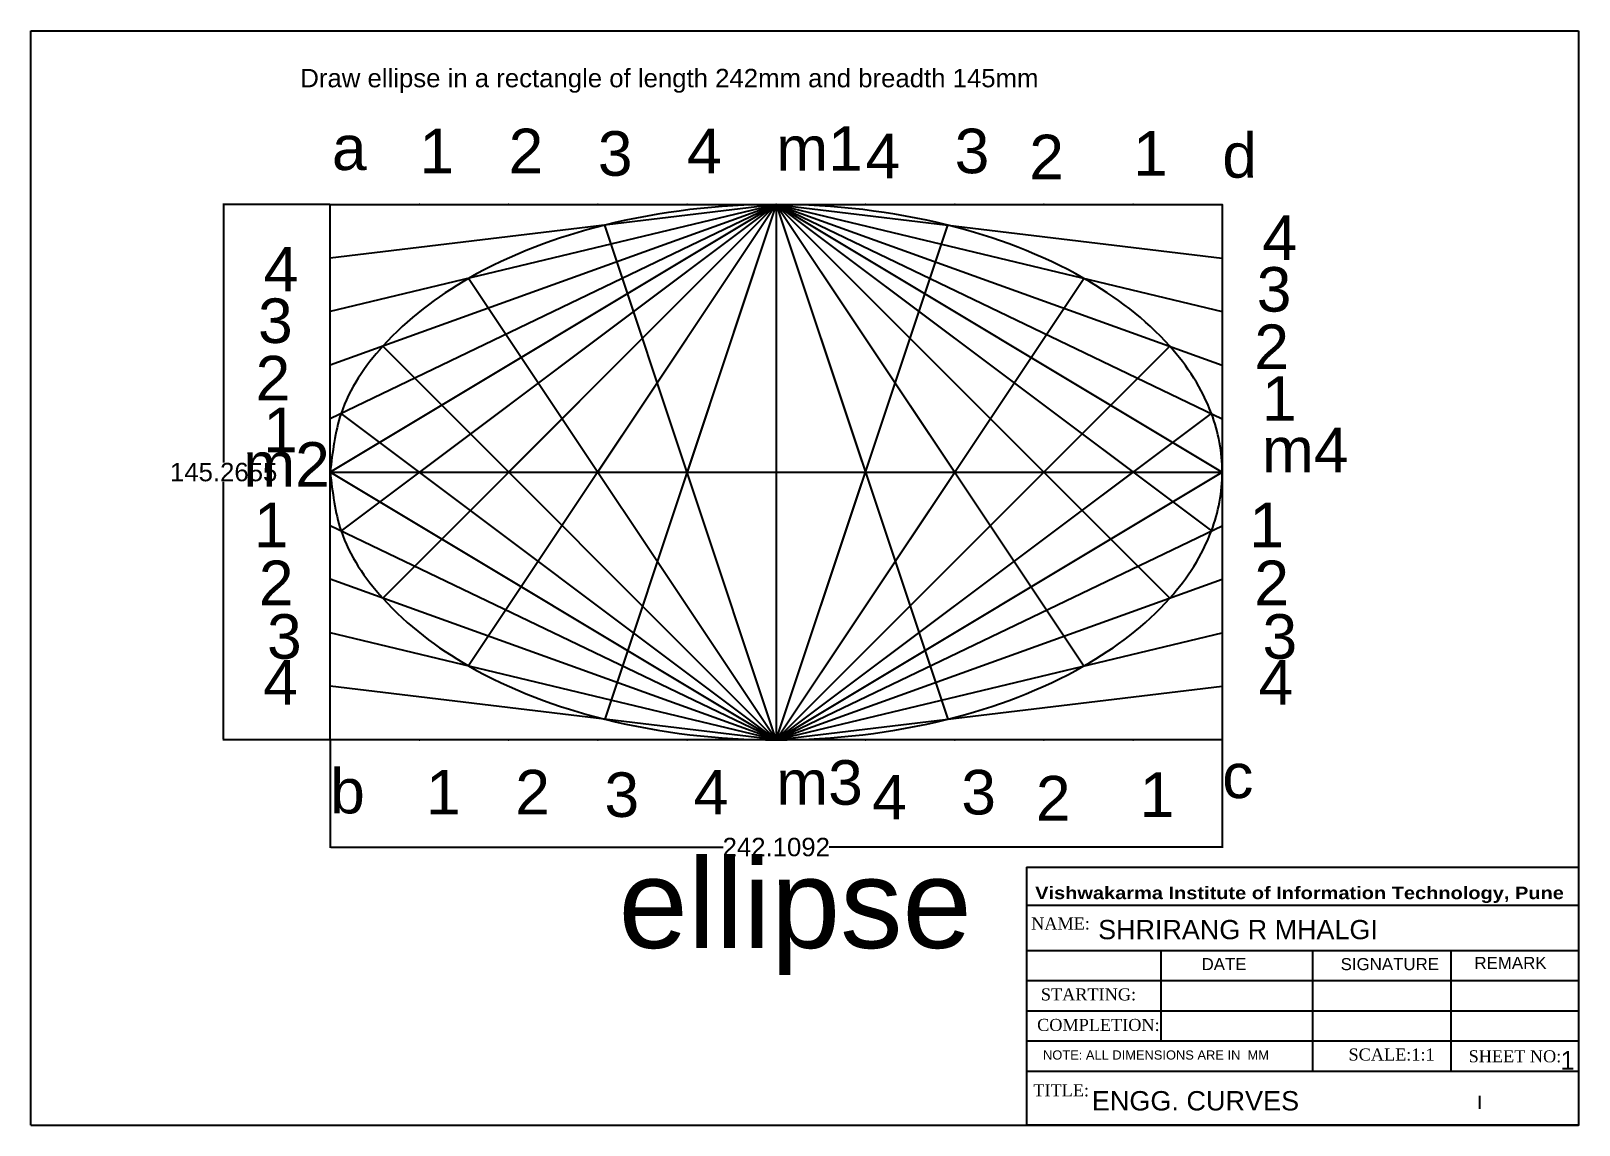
# Model space of a CAD drawing. Header units: inches. Extents: x 0 to 420, y 0 to 297.
import ezdxf

# ---------------------------------------------------------------- set-up
doc = ezdxf.new("R2010")
doc.units = ezdxf.units.IN
doc.header["$MEASUREMENT"] = 0
doc.layers.add('ellipse', color=240, linetype='Continuous')
doc.styles.get("Standard").update_dxf_attribs({"font": 'arial.ttf'})
doc.dimstyles.get("Standard").update_dxf_attribs({"dimtxt": 5, "dimasz": 0.18, "dimexe": 0.18, "dimexo": 0.0625, "dimgap": 0.09, "dimtad": 0, "dimtih": 1, "dimtoh": 1, "dimdec": 4, "dimzin": 0, "dimdsep": 46, "dimtxsty": 'Standard', "dimcen": 0.09, "dimadec": 0, "dimazin": 0, "dimtfac": 1, "dimtdec": 4, "dimtofl": 0, "dimtmove": 0, "dimatfit": 3, "dimfxl": 1, "dimtolj": 1, "dimtzin": 0, "dimarcsym": 0})

# ---------------------------------------------------------------- blocks, each defined once
blk = doc.blocks.new('*D9')
at = {"color": 0, "lineweight": -2, "transparency": 16777216}
for p, q in [((81.15, 249.94), (52.11, 249.94)), ((52.29, 249.76), (52.29, 179.95)), ((52.29, 104.86), (52.29, 174.67)), ((81.15, 104.68), (52.11, 104.68))]:
    blk.add_line(p, q, dxfattribs=at)
at = {"color": 0, "transparency": 16777216}
for points in [[(52.26, 249.76), (52.32, 249.76), (52.29, 249.94)], [(52.26, 104.86), (52.32, 104.86), (52.29, 104.68)]]:
    blk.add_solid(points, dxfattribs=at)
at = {"layer": 'Defpoints', "color": 0, "transparency": 16777216}
for p in [(81.21, 249.94), (52.29, 104.68), (81.21, 104.68)]:
    blk.add_point(p, dxfattribs=at)
at = {"color": 0, "transparency": 16777216, "insert": (52.29, 177.31), "char_height": 5, "attachment_point": 5}
blk.add_mtext('\\A1;145.2655', dxfattribs=at)
blk = doc.blocks.new('*D10')
at = {"color": 0, "lineweight": -2, "transparency": 16777216}
for p, q in [((81.21, 104.61), (81.21, 75.34)), ((323.32, 104.61), (323.32, 75.34)), ((81.39, 75.52), (187.9, 75.52)), ((323.14, 75.52), (216.64, 75.52))]:
    blk.add_line(p, q, dxfattribs=at)
at = {"color": 0, "transparency": 16777216}
for points in [[(81.39, 75.55), (81.39, 75.49), (81.21, 75.52)], [(323.14, 75.55), (323.14, 75.49), (323.32, 75.52)]]:
    blk.add_solid(points, dxfattribs=at)
at = {"layer": 'Defpoints', "color": 0, "transparency": 16777216}
for p in [(81.21, 104.68), (323.32, 104.68), (323.32, 75.52)]:
    blk.add_point(p, dxfattribs=at)
at = {"color": 0, "transparency": 16777216, "insert": (202.27, 75.52), "char_height": 5, "attachment_point": 5}
blk.add_mtext('\\A1;242.1092', dxfattribs=at)

msp = doc.modelspace()

# ---------------------------------------------------------------- linework, layer by layer
for p, q in [((-0.00171, 0.08539), (-0.00171, 297.08539)), ((-0.00171, 297.08539), (419.99829, 297.08539)), ((419.99829, 297.08539), (419.99829, 0.08539)), ((202.26949, 249.94179), (81.21489, 235.41523)), ((202.26949, 249.94179), (81.21489, 220.88868)), ((202.26949, 249.94179), (81.21489, 206.36213)), ((202.26949, 249.94179), (81.21489, 191.83558)), ((202.26949, 249.94179), (81.21489, 177.30903)), ((202.26949, 249.94179), (84.16744, 161.36525)), ((202.26949, 249.94179), (95.45661, 143.12891)), ((202.26949, 249.94179), (105.42581, 177.30903)), ((202.26949, 249.94179), (118.78356, 124.71289)), ((202.26949, 249.94179), (129.63673, 177.30903)), ((202.26949, 249.94179), (153.84765, 177.30903)), ((202.26949, 249.94179), (155.71003, 110.2634)), ((202.26949, 249.94179), (178.05857, 177.30903)), ((202.26949, 249.94179), (202.26949, 104.67627)), ((202.26949, 249.94179), (323.32409, 235.41523)), ((202.26949, 249.94179), (323.32409, 220.88868)), ((202.26949, 249.94179), (323.32409, 206.36213)), ((202.26949, 249.94179), (323.32409, 191.83558)), ((202.26949, 249.94179), (323.32409, 177.30903)), ((202.26949, 249.94179), (299.11317, 177.30903)), ((202.26949, 249.94179), (274.90225, 177.30903)), ((202.26949, 249.94179), (250.69133, 177.30903)), ((202.26949, 249.94179), (226.48041, 177.30903)), ((202.26949, 249.94179), (320.37154, 161.36525)), ((202.26949, 249.94179), (309.08237, 143.12891)), ((202.26949, 249.94179), (285.75542, 124.71289)), ((202.26949, 249.94179), (248.82895, 110.2634)), ((202.26949, 104.67627), (155.71003, 244.35465)), ((202.26949, 104.67627), (248.82895, 244.35465)), ((202.26949, 104.67627), (118.78356, 229.90516)), ((202.26949, 104.67627), (285.75542, 229.90516)), ((202.26949, 104.67627), (95.45661, 211.48915)), ((202.26949, 104.67627), (309.08237, 211.48915)), ((202.26949, 104.67627), (84.16744, 193.2528)), ((202.26949, 104.67627), (320.37154, 193.2528)), ((81.21489, 177.30903), (323.32409, 177.30903)), ((202.26949, 104.67627), (81.21489, 177.30903)), ((202.26949, 104.67627), (323.32409, 177.30903)), ((202.26949, 104.67627), (299.11317, 177.30903)), ((202.26949, 104.67627), (274.90225, 177.30903)), ((202.26949, 104.67627), (250.69133, 177.30903)), ((202.26949, 104.67627), (226.48041, 177.30903)), ((202.26949, 104.67627), (81.21489, 162.78248)), ((202.26949, 104.67627), (323.32409, 162.78248)), ((202.26949, 104.67627), (81.21489, 148.25592)), ((202.26949, 104.67627), (323.32409, 148.25592)), ((202.26949, 104.67627), (81.21489, 133.72937)), ((202.26949, 104.67627), (323.32409, 133.72937)), ((202.26949, 104.67627), (81.21489, 119.20282)), ((202.26949, 104.67627), (323.32409, 119.20282)), ((270.13672, 70.08534), (270.13672, 0.08534)), ((270.13672, 70.08534), (419.99829, 70.08534)), ((-0.00171, 0.08539), (419.99829, 0.08539)), ((420.13672, 0.08534), (270.13672, 0.08534))]:
    msp.add_line(p, q)
at = {"color": 7}
for p, q in [((420.13672, 59.68649), (270.13672, 59.68649)), ((420.13672, 47.40394), (270.13672, 47.40394)), ((306.61304, 47.40394), (306.61304, 22.83882)), ((347.82348, 47.40394), (347.82348, 14.65045)), ((420.13672, 39.21556), (270.13672, 39.21556)), ((420.13672, 30.97713), (270.13672, 31.02683)), ((420.13672, 22.83882), (270.13672, 22.83882)), ((420.13672, 14.65045), (270.13672, 14.65045)), ((393.15425, 8.04068), (393.15425, 4.49239))]:
    msp.add_line(p, q, dxfattribs=at)
at = {"color": 7, "true_color": 0xffffff}
msp.add_line((385.34107, 47.40394), (385.34107, 14.65045), dxfattribs=at)
for points in [[(81.21489, 249.94179), (323.32409, 249.94179), (323.32409, 104.67627), (81.21489, 104.67627), (81.21489, 177.30903)], [(81.21489, 177.30903), (81.21489, 249.94179)]]:
    msp.add_lwpolyline(points)
for p in [(105.42581, 249.94179), (129.63673, 249.94179), (153.84765, 249.94179), (178.05857, 249.94179), (202.26949, 249.94179), (226.48041, 249.94179), (250.69133, 249.94179), (274.90225, 249.94179), (299.11317, 249.94179), (81.21489, 235.41523), (323.32409, 235.41523), (81.21489, 220.88868), (323.32409, 220.88868), (81.21489, 206.36213), (323.32409, 206.36213), (81.21489, 191.83558), (323.32409, 191.83558), (105.42581, 177.30903), (129.63673, 177.30903), (153.84765, 177.30903), (178.05857, 177.30903), (202.26949, 177.30903), (226.48041, 177.30903), (250.69133, 177.30903), (274.90225, 177.30903), (299.11317, 177.30903), (81.21489, 162.78248), (323.32409, 162.78248), (81.21489, 148.25592), (323.32409, 148.25592), (81.21489, 133.72937), (323.32409, 133.72937), (81.21489, 119.20282), (323.32409, 119.20282), (105.42581, 104.67627), (129.63673, 104.67627), (153.84765, 104.67627), (178.05857, 104.67627), (202.26949, 104.67627), (226.48041, 104.67627), (250.69133, 104.67627), (274.90225, 104.67627), (299.11317, 104.67627)]:
    msp.add_point(p)
at = {"layer": 'ellipse', "color": 242, "true_color": 0xcd2027}
msp.add_spline([(81.21489, 177.30903), (84.16744, 193.2528), (95.45661, 211.48915), (118.78356, 229.90516), (155.71003, 244.35465), (202.26949, 249.94179), (248.82895, 244.35465), (285.75542, 229.90516), (309.08237, 211.48915), (320.37154, 193.2528), (323.32409, 177.30903), (320.37154, 161.36525), (309.08237, 143.12891), (285.75542, 124.71289), (248.82895, 110.2634), (202.26949, 104.67627), (155.71003, 110.2634), (118.78356, 124.71289), (95.45661, 143.12891), (84.16744, 161.36525), (81.21489, 177.30903)], degree=3, dxfattribs=at)

# ---------------------------------------------------------------- texts
at = {"color": 152, "true_color": 0x2776bb}
for s, p in [('1', (105.42581, 258.45434)), ('2', (129.63673, 258.45434)), ('3', (153.84765, 257.77946)), ('4', (178.05857, 258.45434)), ('m1', (202.26252, 259.12923)), ('4', (226.48041, 257.10457)), ('3', (250.69133, 258.45434)), ('2', (270.93354, 256.81579)), ('1', (299.11317, 257.77946)), ('d', (323.32409, 257.25548)), ('a', (81.66965, 259.32959)), ('4', (334.20202, 234.88756)), ('4', (63.16305, 226.37322)), ('3', (332.67037, 220.88868)), ('3', (61.63139, 212.37434)), ('2', (332.01781, 205.30176)), ('2', (60.97883, 196.78741)), ('1', (334.06772, 191.25223)), ('1', (63.02874, 182.73788)), ('m4', (334.06772, 177.30903)), ('m2', (57.61437, 173.35992)), ('1', (60.49848, 156.93924)), ('1', (330.66089, 156.93924)), ('2', (61.8554, 141.20661)), ('2', (332.01781, 141.20661)), ('3', (64.07031, 126.66548)), ('3', (334.23272, 126.66548)), ('4', (63.02874, 114.24)), ('4', (333.19116, 114.24)), ('b', (81.21489, 84.68947)), ('2', (131.43898, 84.39191)), ('m3', (202.26252, 87.03354)), ('3', (252.49358, 84.39191)), ('c', (323.29475, 88.83769)), ('1', (107.22806, 84.39191)), ('3', (155.6499, 83.71702)), ('4', (179.86082, 84.39191)), ('4', (228.28266, 83.04214)), ('2', (272.73579, 82.75336)), ('1', (300.91542, 83.71702))]:
    msp.add_text(s, height=12.10546, dxfattribs=at).set_placement(p)
at = {"color": 30, "true_color": 0xf26722}
msp.add_text('ellipse', height=24.21092, dxfattribs=at).set_placement((159.45211, 48.14631))
at = {"color": 51, "true_color": 0xf7f281}
for s, height, p in [('SHRIRANG R MHALGI', 5.2305872, (289.62138, 50.52586)), ('ENGG. CURVES', 5.2522292, (287.9122, 4.05055))]:
    msp.add_text(s, height=height, dxfattribs=at).set_placement(p)
at = {"color": 114, "true_color": 0x139b48, "insert": (73.09955, 286.7949), "char_height": 5, "attachment_point": 1}
msp.add_mtext_dynamic_manual_height_columns('Draw ellipse in a rectangle of length 242mm and breadth 145mm ', width=275.5505828, gutter_width=25, heights=[0], dxfattribs=at)
at = {"color": 7, "attachment_point": 1}
for s, insert, char_height, width in [('{\\fArial Black|b0|i0|c0|p34;Vishwakarma Institute of Information Technology, Pune}', (272.52997, 64.799), 3.3932628, 150.1832961), ('{\\fTimes New Roman|b0|i0|c0|p18;NAME:}', (271.45139, 56.42816), 3.2753486, 146.4562519), ('DATE', (317.69255, 45.41013), 3.275349, 10.791), ('SIGNATURE', (355.44429, 45.41013), 3.275349, 10.791), ('REMARK', (391.74385, 45.7391), 3.275349, 10.791), ('{\\fTimes New Roman|b0|i0|c0|p18;STARTING:}', (274.08049, 37.19333), 3.2753486, 10.791), ('{\\fTimes New Roman|b0|i0|c0|p18;COMPLETION:}', (273.06644, 28.90197), 3.2753486, 10.791), ('{\\fTimes New Roman|b0|i0|c0|p18;SCALE:1:1}', (357.57502, 20.86685), 3.2753486, 10.791), ('{\\fTimes New Roman|b0|i0|c0|p18;SHEET NO:}', (390.1684, 20.39094), 3.2753486, 36.0616299), ('{\\fTimes New Roman|b0|i0|c0|p18;TITLE:}', (272.03556, 11.15339), 3.2753486, 177.6465479)]:
    msp.add_mtext(s, dxfattribs=dict(at, insert=insert, char_height=char_height, width=width))
at = {"attachment_point": 1}
for s, insert, char_height, width in [('NOTE: ALL DIMENSIONS ARE IN  MM', (274.66179, 20.35168), 2.5, 65.06872), ('1', (415.07023, 20.16272), 5, 3.6687416)]:
    msp.add_mtext(s, dxfattribs=dict(at, insert=insert, char_height=char_height, width=width))

# ---------------------------------------------------------------- dimensions: what is measured, and where the dimension line sits
dim = msp.add_linear_dim(base=(52.28851, 104.67627), p1=(81.21489, 249.94179), p2=(81.21489, 104.67627), angle=90, dimstyle='Standard')
dim.commit()
dim.dimension.update_dxf_attribs({"geometry": '*D9', "text_midpoint": (52.28851, 177.30903)})
dim = msp.add_linear_dim(base=(323.32409, 75.51835), p1=(81.21489, 104.67627), p2=(323.32409, 104.67627), dimstyle='Standard')
dim.commit()
dim.dimension.update_dxf_attribs({"geometry": '*D10', "text_midpoint": (202.26949, 75.51835)})

doc.saveas('drawing.dxf')
